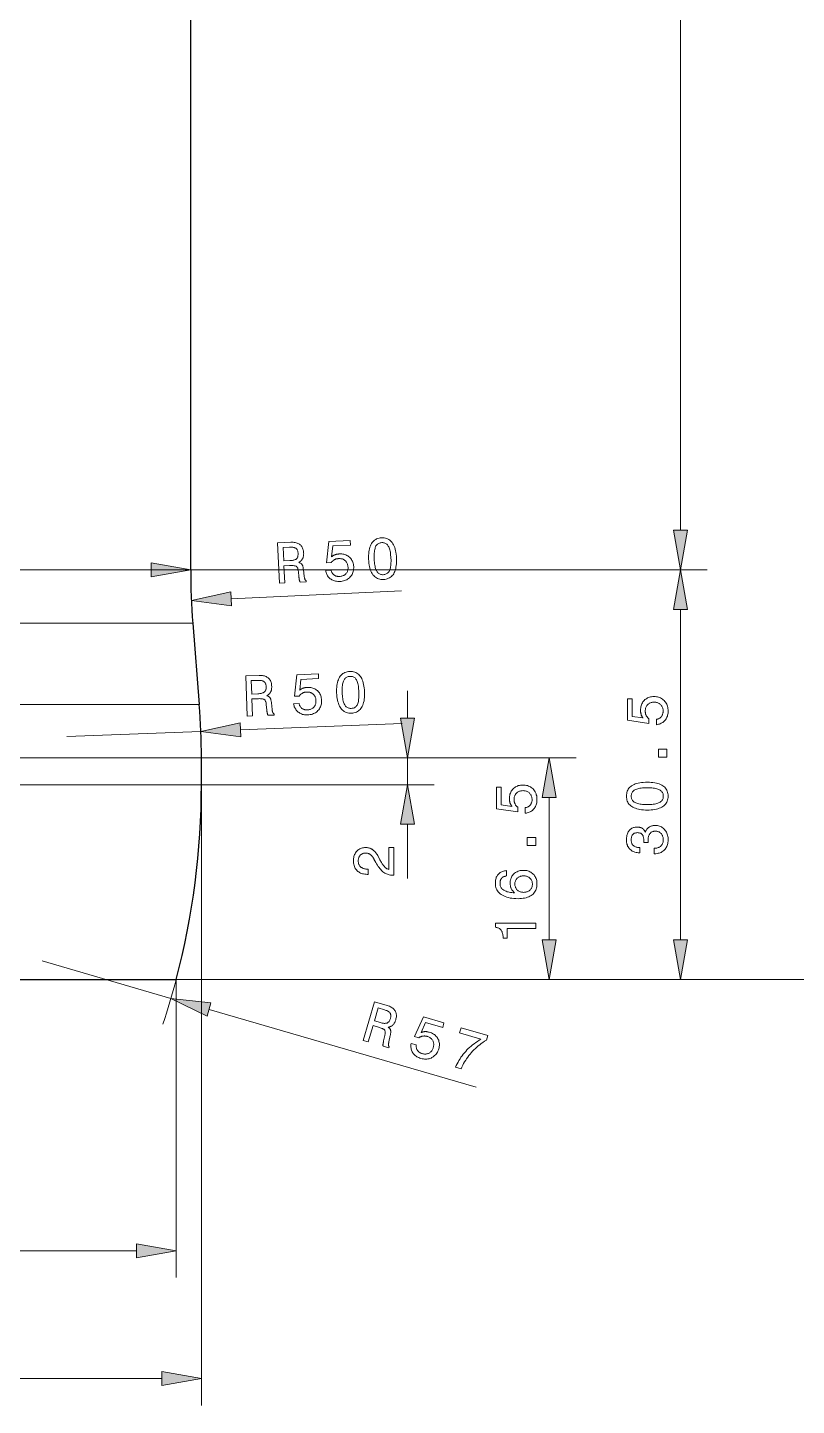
# Model space of a CAD drawing. Extents: x 0 to 297, y 0 to 420.
# Drawn here: x 126.2 to 183.5, y 111.4 to 214 of the extents above; entities that cross this region are included whole.
import ezdxf

# ---------------------------------------------------------------- set-up
doc = ezdxf.new("R2010")
doc.units = 0

msp = doc.modelspace()

# ---------------------------------------------------------------- linework, layer by layer
at = {"color": 7, "lineweight": 30}
for p, q in [((138.39, 173.65), (138.39, 266.35)), ((72.02, 143.15), (137.32, 143.15))]:
    msp.add_line(p, q, dxfattribs=at)
at = {"color": 7, "lineweight": 13}
for p, q in [((174.86, 176.6), (174.86, 263.4)), ((73.9, 173.65), (135.44, 173.65)), ((138.39, 173.65), (88.5, 173.65)), ((138.39, 173.65), (176.86, 173.65)), ((138.39, 173.65), (176.86, 173.65)), ((174.86, 146.1), (174.86, 170.7)), ((138.55, 169.67), (88.42, 169.67)), ((139.03, 163.63), (88.19, 163.63)), ((139.19, 159.65), (88.11, 159.65)), ((139.19, 159.65), (167.1, 159.65)), ((139.19, 157.65), (88.11, 157.65)), ((139.19, 157.65), (139.19, 111.42)), ((137.32, 143.15), (167.1, 143.15)), ((137.32, 143.15), (176.86, 143.15)), ((137.32, 143.15), (137.32, 120.94)), ((137.32, 143.15), (186.98, 143.15)), ((139.76, 140.9), (159.66, 135.11)), ((74.97, 122.94), (134.36, 122.94)), ((73.1, 113.42), (136.24, 113.42))]:
    msp.add_line(p, q, dxfattribs=at)
at = {"color": 7, "lineweight": 13, "ltscale": 0.317801}
msp.add_line((141.39, 171.5), (154.09, 172.08), dxfattribs=at)
at = {"color": 7, "lineweight": 30, "ltscale": 0.151328}
msp.add_line((138.55, 169.67), (139.03, 163.63), dxfattribs=at)
at = {"color": 7, "lineweight": 13, "ltscale": 0.051139}
msp.add_line((154.53, 162.6), (154.53, 164.65), dxfattribs=at)
at = {"color": 7, "lineweight": 13, "ltscale": 0.301139}
msp.add_line((142.1, 161.74), (154.14, 162.21), dxfattribs=at)
at = {"color": 7, "lineweight": 13, "ltscale": 0.25}
for p, q in [((129.16, 161.23), (139.15, 161.62)), ((127.32, 144.52), (136.92, 141.73))]:
    msp.add_line(p, q, dxfattribs=at)
at = {"color": 7, "lineweight": 13, "ltscale": 0.433467}
for p, q in [((139.19, 159.65), (156.53, 159.65)), ((139.19, 157.65), (156.53, 157.65))]:
    msp.add_line(p, q, dxfattribs=at)
at = {"color": 7, "lineweight": 30, "ltscale": 0.05}
msp.add_line((139.19, 157.65), (139.19, 159.65), dxfattribs=at)
at = {"color": 7, "lineweight": 13, "ltscale": 0.05}
msp.add_line((154.53, 157.65), (154.53, 159.65), dxfattribs=at)
at = {"color": 7, "lineweight": 13, "ltscale": 0.264779}
msp.add_line((165.1, 146.1), (165.1, 156.7), dxfattribs=at)
at = {"color": 7, "lineweight": 13, "ltscale": 0.100911}
msp.add_line((154.53, 150.66), (154.53, 154.7), dxfattribs=at)
at = {"color": 7, "lineweight": 13}
for points in [[(174.34, 176.6), (174.86, 173.65), (175.38, 176.6)], [(145, 172.67), (144.86, 175.66), (145.86, 175.71), (145.95, 175.71), (146.03, 175.71), (146.11, 175.7), (146.18, 175.69), (146.25, 175.67), (146.32, 175.65), (146.38, 175.62), (146.44, 175.59), (146.49, 175.56), (146.54, 175.52), (146.59, 175.48), (146.63, 175.43), (146.67, 175.38), (146.7, 175.32), (146.73, 175.26), (146.75, 175.19), (146.77, 175.13), (146.79, 175.05), (146.8, 174.98), (146.8, 174.89), (146.81, 174.85), (146.8, 174.8), (146.8, 174.75), (146.8, 174.71), (146.79, 174.67), (146.78, 174.62), (146.77, 174.58), (146.76, 174.55), (146.74, 174.51), (146.72, 174.47), (146.7, 174.44), (146.68, 174.41), (146.66, 174.37), (146.63, 174.35), (146.61, 174.32), (146.58, 174.29), (146.55, 174.27), (146.51, 174.24), (146.48, 174.22), (146.44, 174.2), (146.47, 174.19), (146.5, 174.18), (146.53, 174.17), (146.56, 174.15), (146.58, 174.14), (146.61, 174.12), (146.63, 174.11), (146.65, 174.09), (146.67, 174.07), (146.68, 174.05), (146.7, 174.03), (146.71, 174), (146.72, 173.97), (146.74, 173.94), (146.75, 173.9), (146.76, 173.86), (146.77, 173.81), (146.78, 173.77), (146.78, 173.72), (146.79, 173.66), (146.84, 173.18), (146.85, 173.15), (146.85, 173.12), (146.86, 173.09), (146.86, 173.07), (146.87, 173.04), (146.87, 173.02), (146.88, 173), (146.88, 172.98), (146.89, 172.96), (146.9, 172.95), (146.9, 172.93), (146.91, 172.92), (146.92, 172.91), (146.93, 172.9), (146.94, 172.89), (146.95, 172.88), (146.96, 172.87), (146.97, 172.86), (146.98, 172.85), (146.99, 172.84), (147, 172.76), (146.54, 172.74), (146.54, 172.75), (146.53, 172.76), (146.53, 172.77), (146.52, 172.78), (146.51, 172.8), (146.51, 172.81), (146.5, 172.83), (146.5, 172.85), (146.49, 172.86), (146.49, 172.88), (146.48, 172.9), (146.48, 172.92), (146.48, 172.95), (146.47, 172.97), (146.47, 172.99), (146.46, 173.02), (146.46, 173.05), (146.45, 173.08), (146.45, 173.11), (146.45, 173.14), (146.41, 173.53), (146.4, 173.58), (146.39, 173.64), (146.38, 173.68), (146.37, 173.73), (146.36, 173.77), (146.34, 173.8), (146.33, 173.83), (146.31, 173.86), (146.29, 173.89), (146.27, 173.9), (146.25, 173.92), (146.22, 173.93), (146.18, 173.94), (146.14, 173.95), (146.09, 173.96), (146.03, 173.97), (145.97, 173.97), (145.9, 173.97), (145.83, 173.97), (145.75, 173.97), (145.34, 173.95), (145.4, 172.69)], [(148.45, 173.61), (148.85, 173.63), (148.86, 173.58), (148.87, 173.54), (148.89, 173.5), (148.9, 173.46), (148.92, 173.42), (148.95, 173.39), (148.97, 173.35), (149, 173.32), (149.03, 173.3), (149.06, 173.27), (149.09, 173.25), (149.13, 173.23), (149.17, 173.21), (149.21, 173.19), (149.25, 173.18), (149.29, 173.17), (149.33, 173.16), (149.38, 173.16), (149.42, 173.16), (149.47, 173.16), (149.53, 173.16), (149.59, 173.17), (149.64, 173.18), (149.69, 173.2), (149.74, 173.22), (149.79, 173.24), (149.83, 173.26), (149.87, 173.29), (149.91, 173.33), (149.95, 173.36), (149.98, 173.4), (150.01, 173.44), (150.04, 173.49), (150.06, 173.53), (150.08, 173.58), (150.09, 173.63), (150.1, 173.68), (150.11, 173.74), (150.11, 173.79), (150.11, 173.85), (150.1, 173.91), (150.1, 173.97), (150.08, 174.02), (150.07, 174.08), (150.05, 174.13), (150.03, 174.17), (150, 174.22), (149.97, 174.26), (149.94, 174.3), (149.91, 174.33), (149.87, 174.36), (149.83, 174.39), (149.78, 174.42), (149.74, 174.44), (149.69, 174.46), (149.64, 174.47), (149.58, 174.48), (149.53, 174.49), (149.47, 174.49), (149.41, 174.49), (149.38, 174.49), (149.34, 174.48), (149.31, 174.48), (149.28, 174.47), (149.24, 174.47), (149.21, 174.46), (149.18, 174.45), (149.15, 174.43), (149.12, 174.42), (149.09, 174.41), (149.07, 174.39), (149.04, 174.37), (149.01, 174.35), (148.99, 174.33), (148.96, 174.31), (148.94, 174.29), (148.92, 174.27), (148.89, 174.24), (148.87, 174.22), (148.85, 174.19), (148.51, 174.17), (148.67, 175.77), (150.27, 175.84), (150.29, 175.49), (148.98, 175.43), (148.89, 174.62), (148.92, 174.64), (148.94, 174.66), (148.96, 174.67), (148.98, 174.69), (149.01, 174.71), (149.03, 174.72), (149.06, 174.74), (149.09, 174.75), (149.11, 174.76), (149.14, 174.77), (149.17, 174.79), (149.2, 174.8), (149.23, 174.8), (149.26, 174.81), (149.29, 174.82), (149.32, 174.82), (149.36, 174.83), (149.39, 174.83), (149.42, 174.84), (149.46, 174.84), (149.55, 174.84), (149.64, 174.84), (149.72, 174.83), (149.8, 174.81), (149.88, 174.79), (149.95, 174.76), (150.02, 174.73), (150.09, 174.69), (150.15, 174.65), (150.21, 174.6), (150.27, 174.54), (150.32, 174.49), (150.36, 174.43), (150.4, 174.36), (150.44, 174.29), (150.47, 174.22), (150.49, 174.14), (150.51, 174.06), (150.52, 173.98), (150.53, 173.89), (150.53, 173.8), (150.52, 173.71), (150.51, 173.63), (150.5, 173.54), (150.47, 173.46), (150.44, 173.39), (150.41, 173.31), (150.37, 173.24), (150.32, 173.18), (150.26, 173.12), (150.21, 173.06), (150.14, 173), (150.08, 172.96), (150.01, 172.92), (149.93, 172.88), (149.85, 172.85), (149.77, 172.83), (149.68, 172.81), (149.59, 172.79), (149.5, 172.79), (149.42, 172.79), (149.34, 172.79), (149.26, 172.8), (149.18, 172.81), (149.11, 172.83), (149.04, 172.85), (148.97, 172.88), (148.91, 172.91), (148.85, 172.95), (148.79, 172.99), (148.73, 173.04), (148.68, 173.09), (148.64, 173.14), (148.59, 173.2), (148.56, 173.26), (148.53, 173.32), (148.5, 173.39), (148.48, 173.46), (148.46, 173.53)], [(151.64, 174.44), (151.64, 174.58), (151.64, 174.73), (151.65, 174.86), (151.66, 174.99), (151.68, 175.11), (151.7, 175.22), (151.73, 175.33), (151.77, 175.43), (151.81, 175.52), (151.85, 175.61), (151.91, 175.68), (151.96, 175.75), (152.03, 175.82), (152.09, 175.87), (152.17, 175.92), (152.24, 175.96), (152.33, 175.99), (152.42, 176.01), (152.51, 176.03), (152.61, 176.04), (152.71, 176.04), (152.8, 176.03), (152.9, 176.02), (152.98, 175.99), (153.06, 175.96), (153.14, 175.92), (153.21, 175.87), (153.28, 175.82), (153.34, 175.75), (153.4, 175.68), (153.45, 175.6), (153.5, 175.51), (153.55, 175.42), (153.59, 175.31), (153.62, 175.2), (153.65, 175.08), (153.67, 174.96), (153.69, 174.82), (153.71, 174.68), (153.72, 174.53), (153.72, 174.38), (153.72, 174.24), (153.71, 174.1), (153.7, 173.98), (153.68, 173.86), (153.66, 173.74), (153.63, 173.64), (153.59, 173.54), (153.55, 173.45), (153.51, 173.36), (153.46, 173.29), (153.4, 173.22), (153.34, 173.15), (153.27, 173.1), (153.2, 173.05), (153.12, 173.02), (153.03, 172.98), (152.94, 172.96), (152.85, 172.94), (152.75, 172.94), (152.65, 172.94), (152.56, 172.94), (152.47, 172.96), (152.38, 172.98), (152.3, 173.01), (152.22, 173.05), (152.15, 173.1), (152.08, 173.16), (152.02, 173.22), (151.96, 173.29), (151.91, 173.37), (151.86, 173.46), (151.81, 173.56), (151.77, 173.66), (151.74, 173.77), (151.71, 173.89), (151.69, 174.01), (151.67, 174.15), (151.65, 174.29)], [(152.05, 174.46), (152.06, 174.33), (152.07, 174.22), (152.08, 174.11), (152.1, 174.01), (152.12, 173.92), (152.14, 173.83), (152.16, 173.75), (152.19, 173.68), (152.22, 173.61), (152.25, 173.56), (152.28, 173.5), (152.32, 173.45), (152.36, 173.41), (152.4, 173.38), (152.45, 173.35), (152.5, 173.32), (152.56, 173.31), (152.61, 173.3), (152.67, 173.29), (152.73, 173.29), (152.8, 173.3), (152.86, 173.31), (152.91, 173.32), (152.96, 173.35), (153.01, 173.37), (153.06, 173.41), (153.1, 173.45), (153.13, 173.49), (153.17, 173.54), (153.19, 173.6), (153.22, 173.66), (153.24, 173.73), (153.26, 173.8), (153.28, 173.88), (153.29, 173.97), (153.3, 174.07), (153.3, 174.17), (153.31, 174.28), (153.31, 174.39), (153.3, 174.51), (153.29, 174.63), (153.28, 174.75), (153.27, 174.86), (153.26, 174.96), (153.24, 175.05), (153.22, 175.14), (153.2, 175.22), (153.17, 175.29), (153.14, 175.36), (153.11, 175.42), (153.08, 175.47), (153.04, 175.52), (153, 175.56), (152.96, 175.59), (152.91, 175.62), (152.86, 175.64), (152.81, 175.66), (152.75, 175.67), (152.69, 175.68), (152.63, 175.68), (152.56, 175.67), (152.5, 175.66), (152.45, 175.65), (152.4, 175.62), (152.35, 175.6), (152.3, 175.56), (152.26, 175.52), (152.23, 175.48), (152.19, 175.43), (152.16, 175.37), (152.14, 175.31), (152.12, 175.24), (152.1, 175.16), (152.08, 175.08), (152.07, 174.99), (152.06, 174.9), (152.05, 174.8), (152.05, 174.69), (152.05, 174.58)], [(145.76, 175.33), (145.28, 175.31), (145.32, 174.32), (145.78, 174.34), (145.85, 174.34), (145.91, 174.35), (145.97, 174.36), (146.03, 174.37), (146.08, 174.38), (146.13, 174.39), (146.17, 174.41), (146.21, 174.43), (146.24, 174.45), (146.27, 174.48), (146.29, 174.5), (146.32, 174.53), (146.34, 174.56), (146.35, 174.6), (146.37, 174.63), (146.38, 174.68), (146.38, 174.72), (146.39, 174.77), (146.39, 174.81), (146.39, 174.87), (146.39, 174.92), (146.38, 174.97), (146.37, 175.01), (146.36, 175.05), (146.35, 175.09), (146.33, 175.13), (146.31, 175.16), (146.29, 175.19), (146.26, 175.22), (146.24, 175.24), (146.21, 175.26), (146.17, 175.28), (146.13, 175.3), (146.09, 175.31), (146.05, 175.32), (146, 175.33), (145.95, 175.33), (145.89, 175.34), (145.83, 175.34)], [(135.44, 173.13), (138.39, 173.65), (135.44, 174.17)], [(175.38, 170.7), (174.86, 173.65), (174.34, 170.7)], [(141.37, 172.02), (138.44, 171.37), (141.42, 170.98)], [(142.6, 162.76), (142.49, 165.75), (143.49, 165.79), (143.57, 165.79), (143.66, 165.79), (143.73, 165.78), (143.81, 165.77), (143.88, 165.75), (143.94, 165.73), (144.01, 165.7), (144.06, 165.67), (144.12, 165.64), (144.17, 165.6), (144.21, 165.55), (144.26, 165.51), (144.29, 165.45), (144.33, 165.4), (144.35, 165.34), (144.38, 165.27), (144.4, 165.2), (144.41, 165.13), (144.42, 165.05), (144.43, 164.97), (144.43, 164.92), (144.43, 164.88), (144.42, 164.83), (144.42, 164.79), (144.41, 164.74), (144.4, 164.7), (144.39, 164.66), (144.38, 164.62), (144.36, 164.59), (144.34, 164.55), (144.32, 164.52), (144.3, 164.48), (144.28, 164.45), (144.25, 164.42), (144.22, 164.4), (144.19, 164.37), (144.16, 164.34), (144.13, 164.32), (144.09, 164.3), (144.06, 164.28), (144.09, 164.27), (144.12, 164.26), (144.15, 164.25), (144.17, 164.23), (144.2, 164.22), (144.22, 164.2), (144.24, 164.19), (144.26, 164.17), (144.28, 164.15), (144.3, 164.13), (144.31, 164.1), (144.33, 164.08), (144.34, 164.05), (144.35, 164.01), (144.36, 163.98), (144.37, 163.94), (144.38, 163.89), (144.39, 163.85), (144.4, 163.8), (144.4, 163.74), (144.46, 163.26), (144.46, 163.23), (144.46, 163.2), (144.47, 163.17), (144.47, 163.14), (144.48, 163.12), (144.48, 163.1), (144.49, 163.08), (144.49, 163.06), (144.5, 163.04), (144.5, 163.03), (144.51, 163.01), (144.52, 163), (144.53, 162.99), (144.54, 162.97), (144.54, 162.96), (144.56, 162.95), (144.57, 162.94), (144.58, 162.93), (144.59, 162.93), (144.6, 162.92), (144.6, 162.84), (144.15, 162.82), (144.15, 162.83), (144.14, 162.84), (144.13, 162.85), (144.13, 162.86), (144.12, 162.88), (144.12, 162.89), (144.11, 162.91), (144.11, 162.92), (144.1, 162.94), (144.1, 162.96), (144.09, 162.98), (144.09, 163), (144.08, 163.02), (144.08, 163.05), (144.08, 163.07), (144.07, 163.1), (144.07, 163.13), (144.06, 163.16), (144.06, 163.19), (144.06, 163.22), (144.02, 163.61), (144.02, 163.66), (144.01, 163.72), (144, 163.76), (143.99, 163.81), (143.97, 163.85), (143.96, 163.88), (143.94, 163.92), (143.93, 163.94), (143.91, 163.97), (143.89, 163.98), (143.86, 164), (143.83, 164.01), (143.79, 164.03), (143.75, 164.04), (143.7, 164.04), (143.65, 164.05), (143.59, 164.05), (143.52, 164.06), (143.44, 164.05), (143.36, 164.05), (142.95, 164.04), (143, 162.77)], [(143.39, 165.42), (142.9, 165.4), (142.94, 164.4), (143.4, 164.42), (143.47, 164.42), (143.53, 164.43), (143.59, 164.44), (143.65, 164.45), (143.7, 164.46), (143.74, 164.48), (143.79, 164.49), (143.82, 164.51), (143.86, 164.53), (143.89, 164.56), (143.91, 164.58), (143.94, 164.61), (143.95, 164.64), (143.97, 164.68), (143.99, 164.71), (144, 164.76), (144, 164.8), (144.01, 164.85), (144.01, 164.89), (144.01, 164.95), (144.01, 165), (144, 165.05), (143.99, 165.09), (143.98, 165.13), (143.97, 165.17), (143.95, 165.21), (143.93, 165.24), (143.91, 165.27), (143.89, 165.3), (143.86, 165.32), (143.83, 165.34), (143.79, 165.36), (143.76, 165.38), (143.72, 165.39), (143.67, 165.4), (143.62, 165.41), (143.57, 165.42), (143.51, 165.42), (143.45, 165.42)], [(146.06, 163.68), (146.46, 163.69), (146.47, 163.65), (146.49, 163.6), (146.5, 163.56), (146.52, 163.52), (146.54, 163.49), (146.56, 163.45), (146.58, 163.42), (146.61, 163.39), (146.64, 163.36), (146.67, 163.33), (146.71, 163.31), (146.74, 163.29), (146.78, 163.27), (146.82, 163.26), (146.86, 163.24), (146.9, 163.23), (146.94, 163.22), (146.99, 163.22), (147.03, 163.22), (147.08, 163.22), (147.14, 163.22), (147.2, 163.23), (147.25, 163.24), (147.3, 163.26), (147.35, 163.27), (147.4, 163.3), (147.44, 163.32), (147.48, 163.35), (147.52, 163.38), (147.56, 163.42), (147.59, 163.46), (147.62, 163.5), (147.65, 163.54), (147.67, 163.59), (147.69, 163.64), (147.7, 163.69), (147.71, 163.74), (147.72, 163.79), (147.72, 163.85), (147.72, 163.91), (147.72, 163.97), (147.71, 164.03), (147.7, 164.08), (147.69, 164.13), (147.67, 164.18), (147.65, 164.23), (147.62, 164.27), (147.59, 164.31), (147.56, 164.35), (147.52, 164.39), (147.48, 164.42), (147.44, 164.45), (147.4, 164.48), (147.35, 164.5), (147.31, 164.52), (147.26, 164.53), (147.2, 164.54), (147.15, 164.55), (147.09, 164.55), (147.03, 164.55), (146.99, 164.55), (146.96, 164.55), (146.93, 164.54), (146.9, 164.54), (146.86, 164.53), (146.83, 164.52), (146.8, 164.51), (146.77, 164.5), (146.74, 164.48), (146.71, 164.47), (146.69, 164.45), (146.66, 164.44), (146.63, 164.42), (146.61, 164.4), (146.58, 164.38), (146.56, 164.36), (146.53, 164.33), (146.51, 164.31), (146.49, 164.28), (146.47, 164.25), (146.13, 164.24), (146.3, 165.84), (147.9, 165.9), (147.91, 165.55), (146.6, 165.49), (146.51, 164.68), (146.53, 164.7), (146.56, 164.72), (146.58, 164.74), (146.6, 164.76), (146.63, 164.77), (146.65, 164.79), (146.68, 164.8), (146.71, 164.81), (146.73, 164.83), (146.76, 164.84), (146.79, 164.85), (146.82, 164.86), (146.85, 164.87), (146.88, 164.87), (146.91, 164.88), (146.95, 164.89), (146.98, 164.89), (147.01, 164.89), (147.04, 164.9), (147.08, 164.9), (147.17, 164.9), (147.26, 164.9), (147.34, 164.89), (147.42, 164.87), (147.5, 164.85), (147.57, 164.82), (147.64, 164.79), (147.71, 164.75), (147.77, 164.7), (147.83, 164.66), (147.89, 164.6), (147.94, 164.54), (147.98, 164.48), (148.02, 164.42), (148.06, 164.35), (148.08, 164.27), (148.11, 164.2), (148.12, 164.12), (148.14, 164.03), (148.14, 163.95), (148.14, 163.86), (148.14, 163.77), (148.13, 163.68), (148.11, 163.6), (148.08, 163.52), (148.05, 163.44), (148.02, 163.37), (147.98, 163.3), (147.93, 163.23), (147.87, 163.17), (147.81, 163.11), (147.75, 163.06), (147.69, 163.01), (147.61, 162.97), (147.54, 162.94), (147.46, 162.91), (147.38, 162.88), (147.29, 162.87), (147.2, 162.85), (147.11, 162.85), (147.03, 162.85), (146.95, 162.85), (146.87, 162.86), (146.79, 162.87), (146.72, 162.89), (146.65, 162.92), (146.58, 162.94), (146.52, 162.98), (146.46, 163.02), (146.4, 163.06), (146.34, 163.11), (146.29, 163.16), (146.25, 163.21), (146.21, 163.27), (146.17, 163.33), (146.14, 163.39), (146.11, 163.46), (146.09, 163.53), (146.07, 163.6)], [(149.26, 164.48), (149.26, 164.63), (149.26, 164.77), (149.27, 164.91), (149.28, 165.04), (149.3, 165.16), (149.33, 165.27), (149.36, 165.38), (149.39, 165.47), (149.43, 165.57), (149.48, 165.65), (149.53, 165.73), (149.59, 165.8), (149.65, 165.86), (149.72, 165.92), (149.79, 165.96), (149.87, 166), (149.96, 166.03), (150.04, 166.06), (150.14, 166.07), (150.24, 166.08), (150.34, 166.08), (150.43, 166.07), (150.52, 166.05), (150.61, 166.03), (150.69, 166), (150.77, 165.96), (150.84, 165.91), (150.91, 165.85), (150.97, 165.79), (151.03, 165.72), (151.08, 165.64), (151.13, 165.55), (151.17, 165.45), (151.21, 165.35), (151.24, 165.24), (151.27, 165.12), (151.29, 164.99), (151.31, 164.86), (151.33, 164.71), (151.34, 164.57), (151.34, 164.42), (151.34, 164.27), (151.33, 164.14), (151.32, 164.01), (151.3, 163.89), (151.27, 163.78), (151.24, 163.67), (151.21, 163.57), (151.17, 163.48), (151.12, 163.4), (151.07, 163.32), (151.01, 163.25), (150.95, 163.19), (150.88, 163.14), (150.81, 163.09), (150.73, 163.05), (150.64, 163.02), (150.55, 163), (150.46, 162.98), (150.36, 162.98), (150.26, 162.98), (150.17, 162.98), (150.08, 163), (149.99, 163.02), (149.91, 163.06), (149.83, 163.1), (149.76, 163.15), (149.69, 163.2), (149.63, 163.27), (149.57, 163.34), (149.52, 163.42), (149.47, 163.51), (149.43, 163.6), (149.39, 163.71), (149.35, 163.82), (149.32, 163.94), (149.3, 164.06), (149.28, 164.19), (149.27, 164.34)], [(149.67, 164.5), (149.68, 164.38), (149.69, 164.27), (149.7, 164.16), (149.71, 164.06), (149.73, 163.96), (149.75, 163.88), (149.78, 163.8), (149.8, 163.72), (149.83, 163.66), (149.86, 163.6), (149.89, 163.55), (149.93, 163.5), (149.97, 163.46), (150.02, 163.42), (150.06, 163.39), (150.11, 163.37), (150.17, 163.35), (150.22, 163.34), (150.28, 163.33), (150.35, 163.33), (150.41, 163.34), (150.47, 163.35), (150.52, 163.36), (150.58, 163.38), (150.62, 163.41), (150.67, 163.45), (150.71, 163.48), (150.75, 163.53), (150.78, 163.58), (150.81, 163.63), (150.83, 163.69), (150.86, 163.76), (150.88, 163.84), (150.89, 163.92), (150.9, 164.01), (150.91, 164.1), (150.92, 164.2), (150.92, 164.31), (150.92, 164.43), (150.92, 164.55), (150.91, 164.67), (150.9, 164.79), (150.89, 164.89), (150.88, 165), (150.86, 165.09), (150.84, 165.18), (150.82, 165.26), (150.79, 165.33), (150.77, 165.4), (150.74, 165.46), (150.7, 165.51), (150.67, 165.55), (150.63, 165.6), (150.58, 165.63), (150.53, 165.66), (150.48, 165.68), (150.43, 165.7), (150.37, 165.71), (150.31, 165.72), (150.25, 165.72), (150.19, 165.72), (150.13, 165.7), (150.07, 165.69), (150.02, 165.67), (149.97, 165.64), (149.93, 165.6), (149.89, 165.57), (149.85, 165.52), (149.82, 165.47), (149.79, 165.41), (149.76, 165.35), (149.74, 165.28), (149.72, 165.21), (149.7, 165.13), (149.69, 165.04), (149.68, 164.94), (149.67, 164.84), (149.67, 164.74), (149.67, 164.62)], [(173.08, 162.12), (173.08, 162.53), (173.12, 162.53), (173.17, 162.54), (173.21, 162.56), (173.25, 162.57), (173.29, 162.59), (173.32, 162.61), (173.35, 162.64), (173.39, 162.66), (173.42, 162.69), (173.44, 162.72), (173.47, 162.75), (173.49, 162.79), (173.51, 162.82), (173.53, 162.86), (173.54, 162.9), (173.55, 162.94), (173.56, 162.99), (173.57, 163.03), (173.57, 163.08), (173.57, 163.13), (173.57, 163.19), (173.57, 163.24), (173.56, 163.3), (173.55, 163.35), (173.53, 163.4), (173.51, 163.45), (173.48, 163.49), (173.46, 163.53), (173.43, 163.57), (173.39, 163.61), (173.35, 163.65), (173.31, 163.68), (173.27, 163.7), (173.23, 163.73), (173.18, 163.75), (173.13, 163.77), (173.08, 163.78), (173.02, 163.79), (172.97, 163.79), (172.91, 163.79), (172.85, 163.79), (172.79, 163.79), (172.74, 163.78), (172.68, 163.77), (172.63, 163.75), (172.59, 163.73), (172.54, 163.71), (172.5, 163.68), (172.46, 163.65), (172.42, 163.61), (172.39, 163.58), (172.36, 163.54), (172.33, 163.49), (172.31, 163.45), (172.29, 163.4), (172.27, 163.35), (172.26, 163.3), (172.25, 163.24), (172.24, 163.19), (172.24, 163.13), (172.24, 163.09), (172.24, 163.06), (172.25, 163.02), (172.25, 162.99), (172.26, 162.96), (172.27, 162.93), (172.27, 162.9), (172.28, 162.87), (172.3, 162.84), (172.31, 162.81), (172.32, 162.78), (172.34, 162.75), (172.36, 162.72), (172.38, 162.7), (172.4, 162.67), (172.42, 162.65), (172.44, 162.62), (172.46, 162.6), (172.49, 162.58), (172.52, 162.55), (172.52, 162.21), (170.93, 162.45), (170.93, 164.05), (171.28, 164.05), (171.28, 162.74), (172.09, 162.62), (172.07, 162.64), (172.05, 162.66), (172.04, 162.68), (172.02, 162.71), (172, 162.73), (171.99, 162.76), (171.98, 162.79), (171.97, 162.81), (171.95, 162.84), (171.94, 162.87), (171.93, 162.9), (171.93, 162.93), (171.92, 162.96), (171.91, 162.99), (171.91, 163.02), (171.9, 163.06), (171.9, 163.09), (171.9, 163.12), (171.89, 163.16), (171.89, 163.19), (171.9, 163.28), (171.91, 163.37), (171.92, 163.45), (171.94, 163.53), (171.96, 163.61), (171.99, 163.68), (172.03, 163.75), (172.07, 163.81), (172.12, 163.87), (172.17, 163.93), (172.22, 163.99), (172.28, 164.03), (172.35, 164.08), (172.42, 164.11), (172.49, 164.14), (172.56, 164.17), (172.64, 164.19), (172.72, 164.2), (172.8, 164.21), (172.89, 164.21), (172.98, 164.21), (173.07, 164.2), (173.15, 164.19), (173.24, 164.17), (173.31, 164.14), (173.39, 164.11), (173.46, 164.07), (173.53, 164.02), (173.59, 163.97), (173.65, 163.92), (173.71, 163.85), (173.76, 163.79), (173.8, 163.72), (173.84, 163.65), (173.87, 163.57), (173.9, 163.49), (173.92, 163.41), (173.93, 163.32), (173.94, 163.23), (173.95, 163.14), (173.94, 163.06), (173.94, 162.98), (173.92, 162.9), (173.91, 162.82), (173.89, 162.75), (173.86, 162.68), (173.83, 162.62), (173.79, 162.55), (173.75, 162.49), (173.71, 162.44), (173.66, 162.38), (173.6, 162.33), (173.55, 162.29), (173.49, 162.25), (173.43, 162.22), (173.36, 162.19), (173.3, 162.17), (173.23, 162.15), (173.15, 162.13)], [(142.08, 162.26), (139.15, 161.62), (142.12, 161.22)], [(154.01, 162.6), (154.53, 159.65), (155.05, 162.6)], [(173.86, 159.7), (173.22, 159.7), (173.22, 160.29), (173.86, 160.29)], [(165.62, 156.7), (165.1, 159.65), (164.57, 156.7)], [(155.05, 154.7), (154.53, 157.65), (154.01, 154.7)], [(163.31, 155.54), (163.31, 155.94), (163.36, 155.94), (163.4, 155.96), (163.44, 155.97), (163.48, 155.98), (163.52, 156), (163.56, 156.02), (163.59, 156.05), (163.62, 156.07), (163.65, 156.1), (163.68, 156.13), (163.7, 156.16), (163.73, 156.2), (163.75, 156.23), (163.76, 156.27), (163.78, 156.31), (163.79, 156.35), (163.8, 156.4), (163.81, 156.44), (163.81, 156.49), (163.81, 156.54), (163.81, 156.6), (163.8, 156.65), (163.79, 156.71), (163.78, 156.76), (163.76, 156.81), (163.74, 156.86), (163.72, 156.9), (163.69, 156.94), (163.66, 156.98), (163.63, 157.02), (163.59, 157.06), (163.55, 157.09), (163.51, 157.12), (163.46, 157.14), (163.41, 157.16), (163.37, 157.18), (163.31, 157.19), (163.26, 157.2), (163.2, 157.2), (163.14, 157.21), (163.08, 157.2), (163.03, 157.2), (162.97, 157.19), (162.92, 157.18), (162.87, 157.16), (162.82, 157.14), (162.78, 157.12), (162.74, 157.09), (162.7, 157.06), (162.66, 157.02), (162.62, 156.99), (162.59, 156.95), (162.57, 156.9), (162.54, 156.86), (162.52, 156.81), (162.51, 156.76), (162.49, 156.71), (162.48, 156.65), (162.48, 156.6), (162.48, 156.54), (162.48, 156.5), (162.48, 156.47), (162.48, 156.43), (162.49, 156.4), (162.49, 156.37), (162.5, 156.34), (162.51, 156.31), (162.52, 156.28), (162.53, 156.25), (162.55, 156.22), (162.56, 156.19), (162.58, 156.16), (162.59, 156.13), (162.61, 156.11), (162.63, 156.08), (162.65, 156.06), (162.68, 156.03), (162.7, 156.01), (162.73, 155.99), (162.75, 155.97), (162.75, 155.62), (161.16, 155.86), (161.16, 157.46), (161.52, 157.46), (161.52, 156.15), (162.32, 156.03), (162.31, 156.05), (162.29, 156.07), (162.27, 156.09), (162.26, 156.12), (162.24, 156.14), (162.23, 156.17), (162.21, 156.2), (162.2, 156.22), (162.19, 156.25), (162.18, 156.28), (162.17, 156.31), (162.16, 156.34), (162.15, 156.37), (162.15, 156.4), (162.14, 156.43), (162.14, 156.47), (162.13, 156.5), (162.13, 156.53), (162.13, 156.57), (162.13, 156.6), (162.13, 156.69), (162.14, 156.78), (162.16, 156.86), (162.17, 156.94), (162.2, 157.02), (162.23, 157.09), (162.26, 157.16), (162.31, 157.22), (162.35, 157.29), (162.4, 157.34), (162.46, 157.4), (162.52, 157.44), (162.58, 157.49), (162.65, 157.52), (162.72, 157.55), (162.79, 157.58), (162.87, 157.6), (162.95, 157.61), (163.04, 157.62), (163.12, 157.62), (163.22, 157.62), (163.31, 157.61), (163.39, 157.6), (163.47, 157.58), (163.55, 157.55), (163.63, 157.52), (163.7, 157.48), (163.76, 157.43), (163.83, 157.38), (163.89, 157.33), (163.94, 157.26), (163.99, 157.2), (164.04, 157.13), (164.08, 157.06), (164.11, 156.98), (164.13, 156.9), (164.16, 156.82), (164.17, 156.73), (164.18, 156.64), (164.18, 156.55), (164.18, 156.47), (164.17, 156.39), (164.16, 156.31), (164.14, 156.23), (164.12, 156.16), (164.1, 156.09), (164.06, 156.03), (164.03, 155.96), (163.99, 155.9), (163.94, 155.85), (163.89, 155.79), (163.84, 155.74), (163.79, 155.7), (163.73, 155.66), (163.67, 155.63), (163.6, 155.6), (163.53, 155.58), (163.46, 155.56), (163.39, 155.54)], [(172.4, 155.76), (172.25, 155.76), (172.11, 155.77), (171.97, 155.78), (171.85, 155.8), (171.73, 155.82), (171.61, 155.85), (171.51, 155.89), (171.41, 155.93), (171.32, 155.97), (171.24, 156.02), (171.16, 156.08), (171.09, 156.14), (171.03, 156.2), (170.98, 156.27), (170.94, 156.35), (170.9, 156.43), (170.88, 156.51), (170.86, 156.6), (170.84, 156.7), (170.84, 156.8), (170.84, 156.9), (170.86, 156.99), (170.88, 157.08), (170.9, 157.17), (170.94, 157.25), (170.98, 157.32), (171.03, 157.39), (171.09, 157.46), (171.16, 157.52), (171.23, 157.57), (171.32, 157.62), (171.41, 157.67), (171.5, 157.71), (171.61, 157.74), (171.72, 157.77), (171.84, 157.79), (171.97, 157.81), (172.1, 157.82), (172.25, 157.83), (172.4, 157.83), (172.55, 157.83), (172.69, 157.82), (172.82, 157.81), (172.95, 157.79), (173.07, 157.77), (173.18, 157.74), (173.28, 157.71), (173.38, 157.67), (173.47, 157.62), (173.55, 157.57), (173.63, 157.52), (173.69, 157.46), (173.75, 157.39), (173.8, 157.32), (173.85, 157.25), (173.88, 157.17), (173.91, 157.08), (173.93, 156.99), (173.94, 156.9), (173.95, 156.8), (173.94, 156.7), (173.93, 156.6), (173.91, 156.51), (173.88, 156.43), (173.85, 156.35), (173.8, 156.27), (173.75, 156.2), (173.69, 156.14), (173.63, 156.08), (173.55, 156.02), (173.47, 155.97), (173.38, 155.93), (173.28, 155.89), (173.18, 155.85), (173.07, 155.82), (172.95, 155.8), (172.82, 155.78), (172.69, 155.77), (172.54, 155.76)], [(172.4, 156.17), (172.52, 156.17), (172.63, 156.18), (172.74, 156.18), (172.84, 156.2), (172.93, 156.21), (173.02, 156.23), (173.1, 156.25), (173.18, 156.27), (173.24, 156.29), (173.3, 156.32), (173.36, 156.36), (173.41, 156.39), (173.45, 156.43), (173.49, 156.47), (173.52, 156.52), (173.55, 156.57), (173.57, 156.62), (173.58, 156.68), (173.59, 156.73), (173.59, 156.8), (173.59, 156.86), (173.58, 156.92), (173.57, 156.98), (173.55, 157.03), (173.52, 157.08), (173.49, 157.12), (173.45, 157.17), (173.41, 157.2), (173.36, 157.24), (173.31, 157.27), (173.25, 157.3), (173.18, 157.32), (173.11, 157.35), (173.02, 157.37), (172.94, 157.38), (172.84, 157.4), (172.74, 157.41), (172.63, 157.41), (172.52, 157.42), (172.4, 157.42), (172.27, 157.42), (172.16, 157.41), (172.05, 157.41), (171.95, 157.4), (171.85, 157.38), (171.77, 157.37), (171.68, 157.35), (171.61, 157.32), (171.54, 157.3), (171.48, 157.27), (171.43, 157.24), (171.38, 157.2), (171.34, 157.17), (171.3, 157.12), (171.27, 157.08), (171.24, 157.03), (171.22, 156.98), (171.21, 156.92), (171.2, 156.86), (171.2, 156.8), (171.2, 156.73), (171.21, 156.68), (171.22, 156.62), (171.24, 156.57), (171.27, 156.52), (171.3, 156.47), (171.34, 156.43), (171.38, 156.39), (171.43, 156.36), (171.49, 156.32), (171.55, 156.29), (171.61, 156.27), (171.69, 156.25), (171.77, 156.23), (171.86, 156.21), (171.95, 156.2), (172.05, 156.18), (172.16, 156.18), (172.28, 156.17)], [(172.92, 152.51), (172.92, 152.91), (172.98, 152.91), (173.04, 152.92), (173.1, 152.93), (173.15, 152.94), (173.2, 152.96), (173.25, 152.98), (173.29, 153), (173.33, 153.02), (173.37, 153.05), (173.41, 153.08), (173.44, 153.12), (173.47, 153.16), (173.5, 153.2), (173.52, 153.24), (173.54, 153.28), (173.56, 153.33), (173.57, 153.38), (173.58, 153.44), (173.58, 153.49), (173.58, 153.55), (173.58, 153.61), (173.58, 153.67), (173.57, 153.72), (173.56, 153.77), (173.54, 153.82), (173.53, 153.86), (173.51, 153.9), (173.48, 153.94), (173.45, 153.98), (173.42, 154.02), (173.39, 154.05), (173.36, 154.08), (173.32, 154.1), (173.28, 154.13), (173.24, 154.15), (173.19, 154.16), (173.15, 154.17), (173.1, 154.18), (173.04, 154.19), (172.99, 154.19), (172.94, 154.19), (172.89, 154.18), (172.85, 154.17), (172.81, 154.16), (172.77, 154.15), (172.73, 154.13), (172.69, 154.11), (172.66, 154.08), (172.63, 154.05), (172.6, 154.02), (172.57, 153.98), (172.55, 153.95), (172.53, 153.91), (172.51, 153.86), (172.49, 153.82), (172.48, 153.77), (172.47, 153.72), (172.46, 153.66), (172.46, 153.61), (172.46, 153.55), (172.46, 153.54), (172.46, 153.53), (172.46, 153.52), (172.46, 153.51), (172.46, 153.51), (172.46, 153.5), (172.46, 153.49), (172.46, 153.48), (172.46, 153.47), (172.46, 153.46), (172.46, 153.45), (172.46, 153.44), (172.46, 153.43), (172.46, 153.42), (172.46, 153.41), (172.46, 153.39), (172.47, 153.38), (172.47, 153.37), (172.47, 153.35), (172.47, 153.34), (172.13, 153.34), (172.13, 153.35), (172.13, 153.36), (172.13, 153.37), (172.13, 153.37), (172.13, 153.38), (172.13, 153.39), (172.13, 153.4), (172.13, 153.41), (172.13, 153.42), (172.13, 153.43), (172.13, 153.43), (172.13, 153.44), (172.13, 153.45), (172.13, 153.46), (172.13, 153.47), (172.13, 153.47), (172.13, 153.48), (172.13, 153.49), (172.13, 153.5), (172.13, 153.5), (172.13, 153.56), (172.13, 153.61), (172.12, 153.67), (172.11, 153.71), (172.1, 153.76), (172.09, 153.8), (172.08, 153.84), (172.06, 153.87), (172.04, 153.91), (172.02, 153.94), (171.99, 153.96), (171.97, 153.99), (171.94, 154.01), (171.91, 154.03), (171.87, 154.04), (171.84, 154.05), (171.8, 154.06), (171.76, 154.07), (171.71, 154.07), (171.67, 154.08), (171.62, 154.07), (171.58, 154.07), (171.54, 154.06), (171.5, 154.05), (171.47, 154.04), (171.43, 154.03), (171.4, 154.01), (171.37, 153.99), (171.34, 153.97), (171.32, 153.94), (171.29, 153.91), (171.27, 153.88), (171.25, 153.85), (171.24, 153.81), (171.23, 153.77), (171.21, 153.73), (171.21, 153.69), (171.2, 153.65), (171.2, 153.6), (171.19, 153.55), (171.2, 153.49), (171.2, 153.44), (171.21, 153.39), (171.22, 153.34), (171.24, 153.3), (171.25, 153.25), (171.27, 153.21), (171.3, 153.18), (171.33, 153.14), (171.36, 153.11), (171.39, 153.09), (171.43, 153.06), (171.47, 153.04), (171.51, 153.02), (171.56, 153), (171.61, 152.99), (171.66, 152.98), (171.71, 152.97), (171.77, 152.97), (171.83, 152.96), (171.83, 152.58), (171.8, 152.58), (171.72, 152.58), (171.63, 152.59), (171.56, 152.6), (171.48, 152.62), (171.41, 152.65), (171.34, 152.67), (171.27, 152.71), (171.21, 152.74), (171.16, 152.79), (171.1, 152.84), (171.05, 152.89), (171.01, 152.95), (170.97, 153.01), (170.93, 153.07), (170.91, 153.14), (170.88, 153.21), (170.86, 153.28), (170.85, 153.36), (170.84, 153.44), (170.84, 153.53), (170.84, 153.62), (170.85, 153.7), (170.86, 153.78), (170.87, 153.86), (170.89, 153.94), (170.92, 154), (170.94, 154.07), (170.98, 154.13), (171.01, 154.19), (171.05, 154.24), (171.1, 154.29), (171.15, 154.33), (171.2, 154.37), (171.25, 154.4), (171.31, 154.43), (171.37, 154.45), (171.43, 154.47), (171.5, 154.48), (171.57, 154.49), (171.65, 154.49), (171.69, 154.49), (171.73, 154.49), (171.77, 154.48), (171.81, 154.48), (171.85, 154.47), (171.89, 154.46), (171.92, 154.45), (171.95, 154.43), (171.99, 154.42), (172.02, 154.4), (172.05, 154.38), (172.08, 154.36), (172.1, 154.33), (172.13, 154.31), (172.15, 154.28), (172.18, 154.25), (172.2, 154.22), (172.22, 154.19), (172.24, 154.15), (172.25, 154.11), (172.27, 154.16), (172.29, 154.21), (172.31, 154.25), (172.34, 154.29), (172.37, 154.33), (172.39, 154.36), (172.43, 154.4), (172.46, 154.43), (172.49, 154.46), (172.53, 154.48), (172.57, 154.51), (172.61, 154.53), (172.65, 154.55), (172.69, 154.56), (172.74, 154.58), (172.79, 154.59), (172.83, 154.6), (172.88, 154.6), (172.94, 154.61), (172.99, 154.61), (173.08, 154.6), (173.16, 154.6), (173.23, 154.58), (173.31, 154.56), (173.38, 154.53), (173.45, 154.5), (173.51, 154.46), (173.57, 154.42), (173.63, 154.37), (173.68, 154.31), (173.73, 154.25), (173.78, 154.19), (173.82, 154.12), (173.85, 154.04), (173.88, 153.97), (173.9, 153.89), (173.92, 153.8), (173.94, 153.72), (173.94, 153.62), (173.95, 153.53), (173.94, 153.44), (173.93, 153.35), (173.92, 153.27), (173.9, 153.19), (173.88, 153.11), (173.85, 153.04), (173.81, 152.97), (173.77, 152.91), (173.73, 152.84), (173.67, 152.79), (173.62, 152.74), (173.56, 152.69), (173.49, 152.65), (173.43, 152.61), (173.36, 152.58), (173.28, 152.56), (173.2, 152.54), (173.12, 152.52), (173.04, 152.51), (172.95, 152.51)], [(153.53, 150.91), (153.52, 150.91), (153.43, 150.91), (153.34, 150.91), (153.26, 150.92), (153.18, 150.94), (153.11, 150.96), (153.04, 150.98), (152.97, 151.01), (152.9, 151.04), (152.84, 151.07), (152.77, 151.11), (152.71, 151.16), (152.65, 151.21), (152.6, 151.27), (152.54, 151.33), (152.48, 151.4), (152.42, 151.48), (152.36, 151.56), (152.3, 151.66), (152.24, 151.75), (152.18, 151.86), (152.04, 152.11), (152.02, 152.16), (151.99, 152.2), (151.97, 152.24), (151.94, 152.28), (151.91, 152.31), (151.88, 152.34), (151.85, 152.37), (151.82, 152.4), (151.79, 152.43), (151.76, 152.45), (151.73, 152.47), (151.7, 152.49), (151.67, 152.5), (151.63, 152.52), (151.6, 152.53), (151.56, 152.54), (151.52, 152.54), (151.48, 152.55), (151.44, 152.55), (151.4, 152.55), (151.35, 152.55), (151.31, 152.55), (151.27, 152.54), (151.22, 152.53), (151.19, 152.51), (151.15, 152.5), (151.11, 152.47), (151.08, 152.45), (151.05, 152.42), (151.02, 152.39), (150.99, 152.36), (150.96, 152.32), (150.94, 152.28), (150.92, 152.24), (150.91, 152.2), (150.89, 152.15), (150.88, 152.11), (150.87, 152.06), (150.87, 152.01), (150.87, 151.95), (150.87, 151.9), (150.88, 151.85), (150.89, 151.8), (150.9, 151.75), (150.92, 151.71), (150.94, 151.67), (150.96, 151.63), (150.99, 151.59), (151.02, 151.56), (151.05, 151.52), (151.09, 151.49), (151.13, 151.47), (151.18, 151.44), (151.23, 151.42), (151.27, 151.41), (151.33, 151.39), (151.38, 151.38), (151.44, 151.37), (151.5, 151.37), (151.56, 151.37), (151.6, 151.37), (151.6, 150.97), (151.54, 150.97), (151.45, 150.98), (151.36, 150.99), (151.27, 151), (151.19, 151.02), (151.11, 151.04), (151.04, 151.07), (150.97, 151.11), (150.91, 151.15), (150.85, 151.19), (150.79, 151.24), (150.74, 151.3), (150.69, 151.36), (150.65, 151.42), (150.61, 151.49), (150.58, 151.56), (150.56, 151.64), (150.54, 151.72), (150.52, 151.8), (150.51, 151.89), (150.51, 151.98), (150.51, 152.06), (150.52, 152.15), (150.53, 152.23), (150.55, 152.3), (150.57, 152.38), (150.6, 152.45), (150.63, 152.51), (150.67, 152.58), (150.71, 152.64), (150.76, 152.69), (150.81, 152.74), (150.86, 152.79), (150.92, 152.83), (150.98, 152.87), (151.04, 152.9), (151.11, 152.92), (151.18, 152.94), (151.25, 152.95), (151.33, 152.96), (151.4, 152.96), (151.47, 152.96), (151.53, 152.96), (151.58, 152.95), (151.64, 152.94), (151.7, 152.92), (151.75, 152.91), (151.8, 152.89), (151.85, 152.86), (151.9, 152.84), (151.95, 152.8), (151.99, 152.77), (152.04, 152.73), (152.08, 152.69), (152.12, 152.65), (152.16, 152.6), (152.2, 152.55), (152.24, 152.5), (152.28, 152.44), (152.32, 152.38), (152.35, 152.32), (152.48, 152.06), (152.52, 151.99), (152.55, 151.93), (152.59, 151.86), (152.62, 151.81), (152.66, 151.75), (152.69, 151.7), (152.72, 151.66), (152.76, 151.62), (152.79, 151.58), (152.82, 151.55), (152.85, 151.51), (152.88, 151.49), (152.91, 151.46), (152.95, 151.44), (152.98, 151.41), (153.01, 151.39), (153.05, 151.38), (153.09, 151.36), (153.12, 151.35), (153.16, 151.34), (153.16, 152.96), (153.53, 152.96)], [(164.1, 153.11), (163.45, 153.11), (163.45, 153.71), (164.1, 153.71)], [(161.91, 151.25), (161.91, 150.85), (161.86, 150.84), (161.82, 150.83), (161.78, 150.82), (161.74, 150.81), (161.7, 150.8), (161.67, 150.78), (161.63, 150.76), (161.6, 150.74), (161.58, 150.71), (161.55, 150.69), (161.53, 150.66), (161.51, 150.63), (161.49, 150.59), (161.47, 150.56), (161.46, 150.52), (161.45, 150.48), (161.44, 150.44), (161.43, 150.4), (161.43, 150.35), (161.43, 150.3), (161.43, 150.24), (161.44, 150.18), (161.45, 150.12), (161.47, 150.07), (161.49, 150.01), (161.52, 149.97), (161.56, 149.92), (161.6, 149.88), (161.64, 149.84), (161.7, 149.8), (161.75, 149.77), (161.82, 149.74), (161.88, 149.71), (161.96, 149.68), (162.04, 149.66), (162.12, 149.64), (162.21, 149.63), (162.31, 149.61), (162.41, 149.6), (162.51, 149.6), (162.48, 149.62), (162.45, 149.65), (162.42, 149.68), (162.4, 149.71), (162.37, 149.74), (162.35, 149.77), (162.33, 149.8), (162.3, 149.83), (162.29, 149.87), (162.27, 149.91), (162.25, 149.94), (162.24, 149.98), (162.22, 150.02), (162.21, 150.06), (162.2, 150.1), (162.2, 150.14), (162.19, 150.18), (162.19, 150.22), (162.18, 150.27), (162.18, 150.31), (162.19, 150.4), (162.19, 150.48), (162.21, 150.55), (162.23, 150.63), (162.25, 150.7), (162.28, 150.77), (162.32, 150.83), (162.36, 150.89), (162.4, 150.95), (162.46, 151), (162.51, 151.06), (162.57, 151.1), (162.64, 151.14), (162.7, 151.17), (162.77, 151.2), (162.85, 151.23), (162.92, 151.25), (163, 151.26), (163.09, 151.27), (163.18, 151.27), (163.26, 151.27), (163.35, 151.26), (163.43, 151.25), (163.51, 151.23), (163.58, 151.2), (163.65, 151.17), (163.72, 151.13), (163.78, 151.09), (163.84, 151.04), (163.9, 150.99), (163.96, 150.93), (164, 150.87), (164.04, 150.8), (164.08, 150.74), (164.11, 150.66), (164.14, 150.59), (164.16, 150.51), (164.17, 150.43), (164.18, 150.34), (164.18, 150.25), (164.18, 150.15), (164.17, 150.05), (164.15, 149.96), (164.12, 149.87), (164.09, 149.79), (164.05, 149.71), (164, 149.64), (163.95, 149.57), (163.89, 149.5), (163.82, 149.44), (163.74, 149.39), (163.66, 149.34), (163.57, 149.3), (163.47, 149.27), (163.37, 149.23), (163.26, 149.21), (163.15, 149.19), (163.03, 149.18), (162.9, 149.17), (162.77, 149.16), (162.61, 149.17), (162.46, 149.18), (162.31, 149.19), (162.18, 149.21), (162.05, 149.24), (161.93, 149.27), (161.82, 149.31), (161.71, 149.36), (161.61, 149.41), (161.52, 149.46), (161.43, 149.52), (161.36, 149.59), (161.29, 149.66), (161.24, 149.74), (161.19, 149.82), (161.15, 149.91), (161.12, 150), (161.09, 150.09), (161.08, 150.19), (161.08, 150.3), (161.08, 150.38), (161.09, 150.46), (161.1, 150.54), (161.11, 150.61), (161.13, 150.68), (161.15, 150.75), (161.18, 150.81), (161.22, 150.87), (161.25, 150.92), (161.29, 150.97), (161.34, 151.02), (161.39, 151.06), (161.44, 151.1), (161.5, 151.14), (161.56, 151.17), (161.62, 151.19), (161.69, 151.21), (161.76, 151.23), (161.83, 151.24)], [(163.18, 150.85), (163.12, 150.85), (163.07, 150.85), (163.02, 150.84), (162.96, 150.83), (162.92, 150.81), (162.87, 150.79), (162.83, 150.77), (162.79, 150.75), (162.75, 150.72), (162.71, 150.69), (162.68, 150.66), (162.65, 150.62), (162.62, 150.58), (162.6, 150.54), (162.58, 150.5), (162.57, 150.46), (162.55, 150.41), (162.54, 150.37), (162.54, 150.32), (162.54, 150.26), (162.54, 150.21), (162.54, 150.15), (162.55, 150.1), (162.57, 150.05), (162.58, 150), (162.6, 149.96), (162.62, 149.91), (162.65, 149.87), (162.68, 149.84), (162.71, 149.8), (162.75, 149.77), (162.78, 149.74), (162.83, 149.72), (162.87, 149.69), (162.92, 149.68), (162.96, 149.66), (163.02, 149.65), (163.07, 149.64), (163.13, 149.64), (163.18, 149.63), (163.24, 149.64), (163.3, 149.64), (163.35, 149.65), (163.41, 149.66), (163.45, 149.68), (163.5, 149.69), (163.55, 149.72), (163.59, 149.74), (163.63, 149.77), (163.66, 149.8), (163.7, 149.83), (163.73, 149.87), (163.75, 149.91), (163.78, 149.95), (163.8, 149.99), (163.81, 150.04), (163.82, 150.09), (163.83, 150.14), (163.84, 150.19), (163.84, 150.25), (163.84, 150.3), (163.83, 150.35), (163.82, 150.4), (163.81, 150.45), (163.79, 150.49), (163.77, 150.53), (163.75, 150.58), (163.72, 150.61), (163.69, 150.65), (163.66, 150.69), (163.62, 150.72), (163.58, 150.75), (163.54, 150.77), (163.49, 150.79), (163.45, 150.81), (163.4, 150.83), (163.35, 150.84), (163.29, 150.85), (163.24, 150.85)], [(164.1, 146.93), (161.96, 146.93), (161.96, 146.23), (161.66, 146.23), (161.65, 146.31), (161.65, 146.38), (161.64, 146.45), (161.63, 146.51), (161.62, 146.57), (161.6, 146.63), (161.58, 146.68), (161.56, 146.72), (161.54, 146.77), (161.51, 146.81), (161.48, 146.84), (161.45, 146.88), (161.42, 146.91), (161.38, 146.93), (161.34, 146.96), (161.29, 146.98), (161.24, 147), (161.19, 147.01), (161.13, 147.02), (161.08, 147.03), (161.08, 147.33), (164.1, 147.33)], [(164.57, 146.1), (165.1, 143.15), (165.62, 146.1)], [(174.34, 146.1), (174.86, 143.15), (175.38, 146.1)], [(139.9, 141.4), (136.92, 141.73), (139.61, 140.4)], [(151.23, 138.6), (152.07, 141.48), (153.03, 141.2), (153.11, 141.17), (153.19, 141.15), (153.26, 141.11), (153.33, 141.08), (153.39, 141.04), (153.45, 141), (153.5, 140.95), (153.54, 140.91), (153.58, 140.86), (153.62, 140.8), (153.65, 140.75), (153.67, 140.69), (153.69, 140.63), (153.7, 140.56), (153.71, 140.5), (153.71, 140.43), (153.71, 140.36), (153.7, 140.28), (153.68, 140.21), (153.66, 140.13), (153.65, 140.08), (153.63, 140.04), (153.62, 139.99), (153.6, 139.95), (153.58, 139.92), (153.55, 139.88), (153.53, 139.85), (153.51, 139.81), (153.48, 139.78), (153.45, 139.75), (153.42, 139.73), (153.39, 139.7), (153.36, 139.68), (153.33, 139.66), (153.29, 139.64), (153.25, 139.63), (153.22, 139.62), (153.18, 139.6), (153.14, 139.59), (153.09, 139.59), (153.12, 139.57), (153.15, 139.55), (153.17, 139.53), (153.19, 139.51), (153.21, 139.48), (153.23, 139.46), (153.24, 139.44), (153.26, 139.42), (153.27, 139.39), (153.28, 139.37), (153.28, 139.34), (153.29, 139.31), (153.29, 139.28), (153.29, 139.24), (153.29, 139.2), (153.29, 139.16), (153.28, 139.12), (153.27, 139.07), (153.27, 139.02), (153.25, 138.97), (153.15, 138.49), (153.14, 138.46), (153.14, 138.43), (153.13, 138.4), (153.13, 138.38), (153.12, 138.35), (153.12, 138.33), (153.12, 138.31), (153.12, 138.29), (153.12, 138.27), (153.12, 138.26), (153.12, 138.24), (153.13, 138.23), (153.13, 138.21), (153.14, 138.2), (153.14, 138.18), (153.15, 138.17), (153.15, 138.16), (153.16, 138.15), (153.17, 138.13), (153.18, 138.12), (153.16, 138.04), (152.72, 138.17), (152.72, 138.18), (152.72, 138.19), (152.72, 138.21), (152.71, 138.22), (152.71, 138.24), (152.71, 138.25), (152.71, 138.27), (152.71, 138.29), (152.71, 138.31), (152.72, 138.32), (152.72, 138.34), (152.72, 138.37), (152.72, 138.39), (152.73, 138.41), (152.73, 138.44), (152.74, 138.46), (152.74, 138.49), (152.75, 138.52), (152.75, 138.55), (152.76, 138.58), (152.85, 138.96), (152.86, 139.02), (152.87, 139.07), (152.88, 139.12), (152.88, 139.16), (152.88, 139.21), (152.88, 139.24), (152.87, 139.28), (152.86, 139.31), (152.85, 139.34), (152.84, 139.36), (152.82, 139.38), (152.8, 139.41), (152.77, 139.43), (152.73, 139.45), (152.68, 139.48), (152.63, 139.5), (152.58, 139.52), (152.51, 139.55), (152.44, 139.57), (152.37, 139.59), (151.97, 139.71), (151.62, 138.49)], [(152.82, 140.88), (152.35, 141.02), (152.07, 140.06), (152.52, 139.93), (152.58, 139.91), (152.65, 139.9), (152.71, 139.89), (152.76, 139.88), (152.81, 139.87), (152.86, 139.87), (152.91, 139.88), (152.95, 139.88), (152.99, 139.89), (153.02, 139.9), (153.05, 139.92), (153.08, 139.94), (153.11, 139.96), (153.14, 139.99), (153.17, 140.02), (153.19, 140.06), (153.21, 140.1), (153.23, 140.14), (153.25, 140.19), (153.26, 140.24), (153.28, 140.29), (153.29, 140.33), (153.29, 140.38), (153.29, 140.42), (153.29, 140.46), (153.29, 140.5), (153.28, 140.54), (153.27, 140.58), (153.26, 140.61), (153.24, 140.64), (153.22, 140.67), (153.19, 140.7), (153.16, 140.72), (153.12, 140.75), (153.08, 140.77), (153.04, 140.8), (152.99, 140.82), (152.94, 140.84), (152.88, 140.86)], [(154.81, 138.38), (155.19, 138.27), (155.19, 138.22), (155.18, 138.18), (155.18, 138.13), (155.19, 138.09), (155.2, 138.05), (155.21, 138.01), (155.22, 137.97), (155.23, 137.93), (155.25, 137.9), (155.28, 137.86), (155.3, 137.83), (155.33, 137.8), (155.36, 137.77), (155.39, 137.74), (155.42, 137.72), (155.46, 137.69), (155.5, 137.67), (155.54, 137.65), (155.58, 137.64), (155.63, 137.62), (155.69, 137.61), (155.74, 137.6), (155.8, 137.59), (155.85, 137.59), (155.9, 137.59), (155.95, 137.6), (156, 137.61), (156.05, 137.62), (156.1, 137.64), (156.14, 137.66), (156.19, 137.69), (156.23, 137.72), (156.27, 137.75), (156.3, 137.79), (156.34, 137.83), (156.37, 137.87), (156.39, 137.92), (156.42, 137.97), (156.44, 138.02), (156.46, 138.08), (156.47, 138.13), (156.48, 138.19), (156.49, 138.25), (156.49, 138.3), (156.49, 138.35), (156.48, 138.4), (156.47, 138.45), (156.46, 138.5), (156.44, 138.55), (156.42, 138.59), (156.39, 138.64), (156.36, 138.68), (156.33, 138.72), (156.29, 138.75), (156.25, 138.78), (156.21, 138.81), (156.16, 138.84), (156.11, 138.86), (156.06, 138.89), (156, 138.9), (155.97, 138.91), (155.93, 138.92), (155.9, 138.93), (155.87, 138.93), (155.84, 138.93), (155.8, 138.94), (155.77, 138.94), (155.74, 138.93), (155.71, 138.93), (155.67, 138.93), (155.64, 138.92), (155.61, 138.91), (155.58, 138.9), (155.55, 138.89), (155.52, 138.88), (155.49, 138.87), (155.46, 138.85), (155.43, 138.84), (155.4, 138.82), (155.38, 138.8), (155.05, 138.89), (155.72, 140.35), (157.25, 139.91), (157.16, 139.57), (155.89, 139.93), (155.55, 139.19), (155.58, 139.2), (155.61, 139.21), (155.63, 139.22), (155.66, 139.23), (155.69, 139.24), (155.72, 139.25), (155.75, 139.25), (155.78, 139.25), (155.81, 139.26), (155.84, 139.26), (155.87, 139.26), (155.9, 139.26), (155.93, 139.26), (155.96, 139.26), (155.99, 139.25), (156.03, 139.25), (156.06, 139.24), (156.09, 139.23), (156.12, 139.23), (156.16, 139.22), (156.24, 139.19), (156.33, 139.16), (156.4, 139.12), (156.47, 139.08), (156.54, 139.04), (156.6, 138.99), (156.66, 138.93), (156.71, 138.88), (156.75, 138.81), (156.8, 138.75), (156.83, 138.68), (156.86, 138.61), (156.88, 138.53), (156.9, 138.46), (156.91, 138.38), (156.91, 138.31), (156.91, 138.23), (156.9, 138.15), (156.89, 138.06), (156.86, 137.98), (156.84, 137.89), (156.8, 137.81), (156.76, 137.73), (156.72, 137.66), (156.67, 137.59), (156.62, 137.53), (156.56, 137.47), (156.5, 137.42), (156.44, 137.37), (156.36, 137.33), (156.29, 137.29), (156.21, 137.26), (156.14, 137.24), (156.06, 137.22), (155.97, 137.21), (155.89, 137.21), (155.8, 137.21), (155.72, 137.22), (155.63, 137.24), (155.54, 137.26), (155.46, 137.29), (155.38, 137.32), (155.31, 137.35), (155.24, 137.39), (155.18, 137.43), (155.12, 137.47), (155.07, 137.52), (155.02, 137.57), (154.97, 137.63), (154.93, 137.69), (154.89, 137.75), (154.86, 137.81), (154.83, 137.88), (154.81, 137.95), (154.8, 138.02), (154.79, 138.09), (154.78, 138.16), (154.79, 138.23), (154.79, 138.3)], [(158.11, 136.6), (158.17, 136.74), (158.23, 136.86), (158.3, 136.99), (158.37, 137.11), (158.45, 137.23), (158.52, 137.35), (158.6, 137.46), (158.69, 137.57), (158.78, 137.68), (158.87, 137.79), (158.96, 137.89), (159.06, 137.99), (159.16, 138.08), (159.27, 138.18), (159.38, 138.27), (159.5, 138.36), (159.62, 138.45), (159.74, 138.53), (159.87, 138.62), (160, 138.7), (158.42, 139.16), (158.53, 139.53), (160.51, 138.96), (160.41, 138.62), (160.28, 138.54), (160.16, 138.45), (160.03, 138.37), (159.92, 138.28), (159.8, 138.19), (159.69, 138.1), (159.59, 138), (159.49, 137.9), (159.39, 137.8), (159.29, 137.69), (159.2, 137.59), (159.11, 137.48), (159.03, 137.36), (158.94, 137.24), (158.87, 137.13), (158.79, 137), (158.72, 136.88), (158.65, 136.75), (158.59, 136.62), (158.53, 136.48)], [(134.36, 122.42), (137.32, 122.94), (134.36, 123.46)], [(136.24, 112.9), (139.19, 113.42), (136.24, 113.94)]]:
    msp.add_lwpolyline(points, close=True, dxfattribs=at)
at = {"color": 7, "lineweight": 30}
for centre, radius, start, end in [((188.39, 173.65), 50, 180, 184.5691), ((89.19, 159.65), 50, 360, 4.5691), ((82.19, 157.65), 57, 345.2639, 360)]:
    msp.add_arc(centre, radius, start, end, dxfattribs=at)
at = {"color": 7, "lineweight": 13}
msp.add_arc((82.19, 157.65), 57, 341.7692, 345.2639, dxfattribs=at)
for points in [[(174.34, 176.6), (174.86, 173.65), (174.34, 176.6), (175.38, 176.6)], [(135.44, 173.13), (138.39, 173.65), (135.44, 173.13), (135.44, 174.17)], [(175.38, 170.7), (174.86, 173.65), (175.38, 170.7), (174.34, 170.7)], [(141.37, 172.02), (138.44, 171.37), (141.37, 172.02), (141.42, 170.98)], [(142.08, 162.26), (139.15, 161.62), (142.08, 162.26), (142.12, 161.22)], [(154.01, 162.6), (154.53, 159.65), (154.01, 162.6), (155.05, 162.6)], [(165.62, 156.7), (165.1, 159.65), (165.62, 156.7), (164.57, 156.7)], [(155.05, 154.7), (154.53, 157.65), (155.05, 154.7), (154.01, 154.7)], [(164.57, 146.1), (165.1, 143.15), (164.57, 146.1), (165.62, 146.1)], [(174.34, 146.1), (174.86, 143.15), (174.34, 146.1), (175.38, 146.1)], [(139.9, 141.4), (136.92, 141.73), (139.9, 141.4), (139.61, 140.4)], [(134.36, 122.42), (137.32, 122.94), (134.36, 122.42), (134.36, 123.46)], [(136.24, 112.9), (139.19, 113.42), (136.24, 112.9), (136.24, 113.94)]]:
    msp.add_solid(points, dxfattribs=at)

doc.saveas('drawing.dxf')
